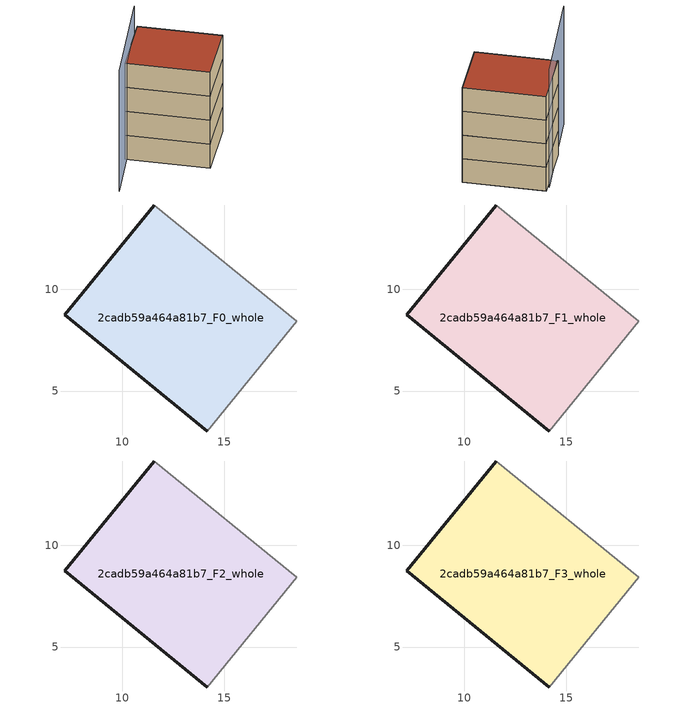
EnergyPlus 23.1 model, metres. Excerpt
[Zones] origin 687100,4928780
2cadb59a464a81b7_F0_whole
 floor ground (EU_floor_Construction): 14.18,3.04 18.56,8.43 11.55,14.13 7.17,8.75 z0
 wall outside (EU_wall_Construction): 14.18,3.04 7.17,8.75 11.55,14.13 z0:3
 wall adiabatic (EU_wall_Construction): 11.55,14.13 18.56,8.43 14.18,3.04 z0:3
2cadb59a464a81b7_F1_whole
 floor to 2cadb59a464a81b7_F0_whole (EU_floor_Construction): 14.17,3.04 18.56,8.43 11.55,14.13 7.17,8.75 z3
 wall outside (EU_wall_Construction): 14.18,3.04 7.17,8.75 11.55,14.13 z3:6
 wall adiabatic (EU_wall_Construction): 11.55,14.13 18.56,8.43 14.18,3.04 z3:6
2cadb59a464a81b7_F2_whole
 floor to 2cadb59a464a81b7_F1_whole (EU_floor_Construction): 14.17,3.04 18.56,8.43 11.55,14.13 7.17,8.75 z6
 wall outside (EU_wall_Construction): 14.18,3.04 7.17,8.75 11.55,14.13 z6:9
 wall adiabatic (EU_wall_Construction): 11.55,14.13 18.56,8.43 14.18,3.04 z6:9
2cadb59a464a81b7_F3_whole
 floor to 2cadb59a464a81b7_F2_whole (EU_floor_Construction): 14.17,3.04 18.56,8.43 11.55,14.13 7.17,8.75 z9
 wall outside (EU_wall_Construction): 14.18,3.04 7.17,8.75 11.55,14.13 z9:12
 wall adiabatic (EU_wall_Construction): 11.55,14.13 18.56,8.43 14.18,3.04 z9:12
 roof outside (EU_roof_Construction): 18.56,8.43 14.18,3.04 7.17,8.75 11.55,14.13 z12
shading: 10.97,13.68 3.86,3.81 z0:15
[Building]
EU S2 Campaign: North Axis=0; Terrain=City; Solar Distribution=FullExterior
[Site:Location]
Bologna: Latitude=44.5; Longitude=11.25; Time Zone=1; Elevation=37
[SizingPeriod:WeatherFileDays]
AnnualSizingPeriod: Begin Month=1; Begin Day of Month=1; End Month=12; End Day of Month=31; Day of Week for Start Day=Monday; Use Weather File Daylight Saving Period=No; Use Weather File Rain and Snow Indicators=No
[MATERIAL]
EU_InternalMass_Material: Roughness=MediumRough; Thickness=0.1; Conductivity=1; Density=1800; Specific Heat=900; Thermal Absorptance=0.9; Solar Absorptance=0.7; Visible Absorptance=0.7
[MATERIAL:NOMASS] Roughness=MediumRough; Thermal Absorptance=0.9; Solar Absorptance=0.7; Visible Absorptance=0.7
Name | Thermal Resistance
EU_wall_NoMass | 0.937881
EU_roof_NoMass | 0.548572
EU_floor_NoMass | 0.71348
[CONSTRUCTION]
EU_wall_Construction: EU_wall_NoMass
EU_roof_Construction: EU_roof_NoMass
EU_floor_Construction: EU_floor_NoMass
EU_InternalMass_Construction: EU_InternalMass_Material
[ZONE] Type=1; Multiplier=1; Ceiling Height=autocalculate; Floor Area=autocalculate; Part of Total Floor Area=Yes
Name | Volume
2cadb59a464a81b7_F0_whole | 188.316
2cadb59a464a81b7_F1_whole; 2cadb59a464a81b7_F2_whole; 2cadb59a464a81b7_F3_whole | 188.317
[INTERNALMASS] Construction=EU_InternalMass_Construction; Surface Area=62.7718
Name | Zone or ZoneList
2cadb59a464a81b7_F0_whole_EU_InternalMass | 2cadb59a464a81b7_F0_whole
2cadb59a464a81b7_F1_whole_EU_InternalMass | 2cadb59a464a81b7_F1_whole
2cadb59a464a81b7_F2_whole_EU_InternalMass | 2cadb59a464a81b7_F2_whole
2cadb59a464a81b7_F3_whole_EU_InternalMass | 2cadb59a464a81b7_F3_whole
[OTHEREQUIPMENT] Fuel Type=Electricity; Design Level Calculation Method=Watts/Area; Power per Zone Floor Area=1; Fraction Latent=0; Fraction Radiant=0; Fraction Lost=0; Carbon Dioxide Generation Rate=0; EndUse Subcategory=EU_Step8_InternalGains
Name | Zone or ZoneList or Space or SpaceList | Schedule
EU_Step8_InternalGain_2cadb59a464a81b7_F0_whole_f000 | 2cadb59a464a81b7_F0_whole | EU_Step8_GainSchedule_2cadb59a464a81b7_F0_whole_f000
EU_Step8_InternalGain_2cadb59a464a81b7_F1_whole_f000 | 2cadb59a464a81b7_F1_whole | EU_Step8_GainSchedule_2cadb59a464a81b7_F1_whole_f000
EU_Step8_InternalGain_2cadb59a464a81b7_F2_whole_f000 | 2cadb59a464a81b7_F2_whole | EU_Step8_GainSchedule_2cadb59a464a81b7_F2_whole_f000
EU_Step8_InternalGain_2cadb59a464a81b7_F3_whole_f000 | 2cadb59a464a81b7_F3_whole | EU_Step8_GainSchedule_2cadb59a464a81b7_F3_whole_f000
[ZONEVENTILATION:DESIGNFLOWRATE] Schedule=EU_AlwaysOn; Design Flow Rate Calculation Method=AirChanges/Hour; Air Changes per Hour=0.687892; Ventilation Type=Natural; Fan Pressure Rise=0; Fan Total Efficiency=1; Constant Term Coefficient=1; Temperature Term Coefficient=0; Velocity Term Coefficient=0; Velocity Squared Term Coefficient=0; Minimum Indoor Temperature=-100; Maximum Indoor Temperature=100; Delta Temperature=-100; Minimum Outdoor Temperature=-100; Maximum Outdoor Temperature=100; Maximum Wind Speed=40
Name | Zone or ZoneList or Space or SpaceList
EU_ConstantAir_2cadb59a464a81b7_F0_whole | 2cadb59a464a81b7_F0_whole
EU_ConstantAir_2cadb59a464a81b7_F1_whole | 2cadb59a464a81b7_F1_whole
EU_ConstantAir_2cadb59a464a81b7_F2_whole | 2cadb59a464a81b7_F2_whole
EU_ConstantAir_2cadb59a464a81b7_F3_whole | 2cadb59a464a81b7_F3_whole
[HVACTEMPLATE:THERMOSTAT] Constant Heating Setpoint=20; Constant Cooling Setpoint=50
EU_HeatOnly_2cadb59a464a81b7_F0_whole; EU_HeatOnly_2cadb59a464a81b7_F1_whole; EU_HeatOnly_2cadb59a464a81b7_F2_whole; EU_HeatOnly_2cadb59a464a81b7_F3_whole
[HVACTEMPLATE:ZONE:IDEALLOADSAIRSYSTEM] System Availability Schedule=EU_AlwaysOn; Maximum Heating Supply Air Temperature=50; Minimum Cooling Supply Air Temperature=13; Maximum Heating Supply Air Humidity Ratio=0.0156; Minimum Cooling Supply Air Humidity Ratio=0.0077; Heating Limit=NoLimit; Cooling Limit=NoLimit; Heating Availability Schedule=EU_AlwaysOn; Cooling Availability Schedule=EU_CoolingOff; Dehumidification Control Type=ConstantSensibleHeatRatio; Cooling Sensible Heat Ratio=0.7; Dehumidification Setpoint=60; Humidification Control Type=None; Humidification Setpoint=30; Outdoor Air Method=None; Outdoor Air Flow Rate per Person=0.00944; Outdoor Air Flow Rate per Zone Floor Area=0; Outdoor Air Flow Rate per Zone=0; Demand Controlled Ventilation Type=None; Outdoor Air Economizer Type=NoEconomizer; Heat Recovery Type=None; Sensible Heat Recovery Effectiveness=0.7; Latent Heat Recovery Effectiveness=0.65
Name | Template Thermostat
2cadb59a464a81b7_F0_whole | EU_HeatOnly_2cadb59a464a81b7_F0_whole
2cadb59a464a81b7_F1_whole | EU_HeatOnly_2cadb59a464a81b7_F1_whole
2cadb59a464a81b7_F2_whole | EU_HeatOnly_2cadb59a464a81b7_F2_whole
2cadb59a464a81b7_F3_whole | EU_HeatOnly_2cadb59a464a81b7_F3_whole
[SIZING:ZONE] Zone Cooling Design Supply Air Temperature Input Method=SupplyAirTemperature; Zone Cooling Design Supply Air Temperature=13; Zone Heating Design Supply Air Temperature Input Method=SupplyAirTemperature; Zone Heating Design Supply Air Temperature=50; Zone Cooling Design Supply Air Humidity Ratio=0.008; Zone Heating Design Supply Air Humidity Ratio=0.008; Cooling Design Air Flow Method=DesignDay; Cooling Design Air Flow Rate=0; Cooling Minimum Air Flow per Zone Floor Area=0.000762; Cooling Minimum Air Flow=0; Cooling Minimum Air Flow Fraction=0.2; Heating Design Air Flow Method=DesignDay; Heating Design Air Flow Rate=0; Heating Maximum Air Flow per Zone Floor Area=0.002032; Heating Maximum Air Flow=0.141576; Heating Maximum Air Flow Fraction=0.3; Account for Dedicated Outdoor Air System=No; Dedicated Outdoor Air System Control Strategy=NeutralSupplyAir; Dedicated Outdoor Air Low Setpoint Temperature for Design=autosize; Dedicated Outdoor Air High Setpoint Temperature for Design=autosize; Zone Load Sizing Method=Sensible Load Only No Latent Load; Zone Latent Cooling Design Supply Air Humidity Ratio Input Method=HumidityRatioDifference; Zone Cooling Design Supply Air Humidity Ratio Difference=0.005; Zone Latent Heating Design Supply Air Humidity Ratio Input Method=HumidityRatioDifference; Zone Humidification Design Supply Air Humidity Ratio Difference=0.005
2cadb59a464a81b7_F0_whole; 2cadb59a464a81b7_F1_whole; 2cadb59a464a81b7_F2_whole; 2cadb59a464a81b7_F3_whole
[SCHEDULE:CONSTANT]
Name | Hourly Value
EU_AlwaysOn | 1
EU_CoolingOff | 0
[SCHEDULE:FILE] Column Number=1; Rows to Skip at Top=0; Number of Hours of Data=8760; Column Separator=Comma; Interpolate to Timestep=No; Minutes per Item=60; Adjust Schedule for Daylight Savings=Yes
Name | File
EU_Step8_GainSchedule_2cadb59a464a81b7_F0_whole_f000 | ../../schedules/2cadb59a464a81b7/2cadb59a464a81b7_F0_whole_f000_gain.csv
EU_Step8_GainSchedule_2cadb59a464a81b7_F1_whole_f000 | ../../schedules/2cadb59a464a81b7/2cadb59a464a81b7_F1_whole_f000_gain.csv
EU_Step8_GainSchedule_2cadb59a464a81b7_F2_whole_f000 | ../../schedules/2cadb59a464a81b7/2cadb59a464a81b7_F2_whole_f000_gain.csv
EU_Step8_GainSchedule_2cadb59a464a81b7_F3_whole_f000 | ../../schedules/2cadb59a464a81b7/2cadb59a464a81b7_F3_whole_f000_gain.csv
